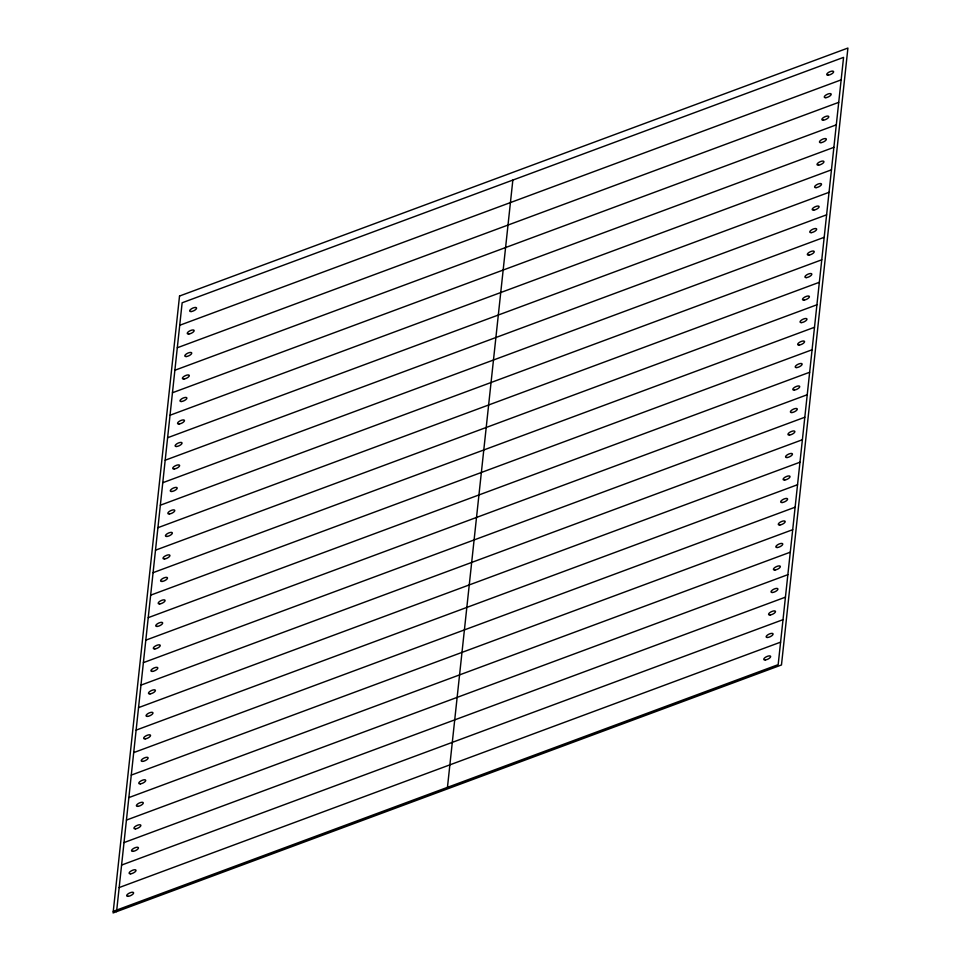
<?xml version="1.0" encoding="UTF-8"?>
<svg xmlns="http://www.w3.org/2000/svg" width="961" height="961" viewBox="0 0 961 961"><rect width="100%" height="100%" fill="white"/><g stroke="black" fill="none" stroke-linecap="round" stroke-linejoin="round"><path stroke-width="1.44" d="M116.569 911.653L182.146 302.775L843.566 57.372L778.17 664.652L113.266 911.34M447.454 787.347L512.85 180.079M179.719 325.274L841.139 79.871M177.292 347.762L838.713 102.359M174.878 370.249L836.298 124.846M172.451 392.749L833.872 147.345M170.037 415.236L831.457 169.833M167.61 437.735L829.031 192.32M165.184 460.223L826.604 214.82M162.769 482.71L824.19 237.307M160.343 505.21L821.763 259.794M157.916 527.697L819.337 282.294M155.502 550.185L816.922 304.781M153.075 572.684L814.496 327.269M150.649 595.171L812.081 349.768M148.234 617.659L809.655 372.255M145.808 640.158L807.228 394.743M143.393 662.646L804.813 417.242M140.967 685.133L802.387 439.73M138.54 707.632L799.96 462.217M136.126 730.12L797.546 484.716M133.699 752.607L795.119 507.204M131.273 775.107L792.693 529.691M128.858 797.594L790.278 552.191M126.432 820.081L787.852 574.678M124.017 842.581L785.437 597.165M121.591 865.068L783.011 619.665M119.164 887.556L780.584 642.152M179.527 296.036L113.086 912.95L781.473 664.964L847.914 48.05L179.527 296.036M191.227 311.544A3.796 1.417 -25.2 0 0 196.597 308.217A3.796 1.417 -25.2 0 0 191.527 308.757A3.796 1.417 -25.2 0 0 191.227 311.544M828.274 75.174A3.796 1.417 -25.2 0 0 833.643 71.847A3.796 1.417 -25.2 0 0 828.574 72.399A3.796 1.417 -25.2 0 0 828.274 75.174M186.386 356.531A3.796 1.417 -25.2 0 0 191.756 353.192A3.796 1.417 -25.2 0 0 186.674 353.744A3.796 1.417 -25.2 0 0 186.386 356.531M823.433 120.161A3.796 1.417 -25.2 0 0 828.802 116.834A3.796 1.417 -25.2 0 0 823.733 117.374A3.796 1.417 -25.2 0 0 823.433 120.161M188.8 334.032A3.796 1.417 -25.2 0 0 194.17 330.704A3.796 1.417 -25.2 0 0 189.101 331.257A3.796 1.417 -25.2 0 0 188.8 334.032M825.859 97.674A3.796 1.417 -25.2 0 0 831.229 94.346A3.796 1.417 -25.2 0 0 826.16 94.887A3.796 1.417 -25.2 0 0 825.859 97.674M183.959 379.018A3.796 1.417 -25.2 0 0 189.329 375.691A3.796 1.417 -25.2 0 0 184.26 376.231A3.796 1.417 -25.2 0 0 183.959 379.018M821.006 142.648A3.796 1.417 -25.2 0 0 826.388 139.321A3.796 1.417 -25.2 0 0 821.307 139.874A3.796 1.417 -25.2 0 0 821.006 142.648M181.533 401.506A3.796 1.417 -25.2 0 0 186.902 398.178A3.796 1.417 -25.2 0 0 181.833 398.731A3.796 1.417 -25.2 0 0 181.533 401.506M818.592 165.148A3.796 1.417 -25.2 0 0 823.961 161.82A3.796 1.417 -25.2 0 0 818.892 162.361A3.796 1.417 -25.2 0 0 818.592 165.148M176.692 446.493A3.796 1.417 -25.2 0 0 182.061 443.165A3.796 1.417 -25.2 0 0 176.992 443.706A3.796 1.417 -25.2 0 0 176.692 446.493M813.739 210.123A3.796 1.417 -25.2 0 0 819.12 206.795A3.796 1.417 -25.2 0 0 814.039 207.348A3.796 1.417 -25.2 0 0 813.739 210.123M179.118 424.005A3.796 1.417 -25.2 0 0 184.488 420.666A3.796 1.417 -25.2 0 0 179.419 421.218A3.796 1.417 -25.2 0 0 179.118 424.005M816.165 187.635A3.796 1.417 -25.2 0 0 821.535 184.308A3.796 1.417 -25.2 0 0 816.466 184.848A3.796 1.417 -25.2 0 0 816.165 187.635M166.998 536.454A3.796 1.417 -25.2 0 0 172.379 533.127A3.796 1.417 -25.2 0 0 167.298 533.679A3.796 1.417 -25.2 0 0 166.998 536.454M804.057 300.096A3.796 1.417 -25.2 0 0 809.426 296.769A3.796 1.417 -25.2 0 0 804.357 297.309A3.796 1.417 -25.2 0 0 804.057 300.096M169.424 513.967A3.796 1.417 -25.2 0 0 174.794 510.639A3.796 1.417 -25.2 0 0 169.725 511.18A3.796 1.417 -25.2 0 0 169.424 513.967M806.483 277.597A3.796 1.417 -25.2 0 0 811.853 274.269A3.796 1.417 -25.2 0 0 806.784 274.822A3.796 1.417 -25.2 0 0 806.483 277.597M174.265 468.98A3.796 1.417 -25.2 0 0 179.647 465.653A3.796 1.417 -25.2 0 0 174.566 466.205A3.796 1.417 -25.2 0 0 174.265 468.98M811.324 232.622A3.796 1.417 -25.2 0 0 816.694 229.295A3.796 1.417 -25.2 0 0 811.625 229.835A3.796 1.417 -25.2 0 0 811.324 232.622M171.851 491.479A3.796 1.417 -25.2 0 0 177.22 488.152A3.796 1.417 -25.2 0 0 172.151 488.693A3.796 1.417 -25.2 0 0 171.851 491.479M808.898 255.109A3.796 1.417 -25.2 0 0 814.267 251.782A3.796 1.417 -25.2 0 0 809.198 252.323A3.796 1.417 -25.2 0 0 808.898 255.109M164.583 558.954A3.796 1.417 -25.2 0 0 169.953 555.626A3.796 1.417 -25.2 0 0 164.884 556.167A3.796 1.417 -25.2 0 0 164.583 558.954M801.63 322.584A3.796 1.417 -25.2 0 0 807 319.256A3.796 1.417 -25.2 0 0 801.93 319.797A3.796 1.417 -25.2 0 0 801.63 322.584M159.742 603.928A3.796 1.417 -25.2 0 0 165.112 600.601A3.796 1.417 -25.2 0 0 160.043 601.154A3.796 1.417 -25.2 0 0 159.742 603.928M796.789 367.57A3.796 1.417 -25.2 0 0 802.159 364.243A3.796 1.417 -25.2 0 0 797.089 364.784A3.796 1.417 -25.2 0 0 796.789 367.57M157.316 626.428A3.796 1.417 -25.2 0 0 162.685 623.1A3.796 1.417 -25.2 0 0 157.616 623.641A3.796 1.417 -25.2 0 0 157.316 626.428M794.363 390.058A3.796 1.417 -25.2 0 0 799.744 386.73A3.796 1.417 -25.2 0 0 794.663 387.271A3.796 1.417 -25.2 0 0 794.363 390.058M162.157 581.441A3.796 1.417 -25.2 0 0 167.526 578.114A3.796 1.417 -25.2 0 0 162.457 578.654A3.796 1.417 -25.2 0 0 162.157 581.441M799.216 345.071A3.796 1.417 -25.2 0 0 804.585 341.744A3.796 1.417 -25.2 0 0 799.516 342.296A3.796 1.417 -25.2 0 0 799.216 345.071M152.475 671.403A3.796 1.417 -25.2 0 0 157.844 668.075A3.796 1.417 -25.2 0 0 152.775 668.628A3.796 1.417 -25.2 0 0 152.475 671.403M789.522 435.045A3.796 1.417 -25.2 0 0 794.891 431.717A3.796 1.417 -25.2 0 0 789.822 432.258A3.796 1.417 -25.2 0 0 789.522 435.045M147.622 716.389A3.796 1.417 -25.2 0 0 153.003 713.062A3.796 1.417 -25.2 0 0 147.922 713.603A3.796 1.417 -25.2 0 0 147.622 716.389M784.681 480.032A3.796 1.417 -25.2 0 0 790.05 476.692A3.796 1.417 -25.2 0 0 784.981 477.245A3.796 1.417 -25.2 0 0 784.681 480.032M150.048 693.902A3.796 1.417 -25.2 0 0 155.418 690.575A3.796 1.417 -25.2 0 0 150.348 691.115A3.796 1.417 -25.2 0 0 150.048 693.902M787.107 457.532A3.796 1.417 -25.2 0 0 792.477 454.205A3.796 1.417 -25.2 0 0 787.395 454.757A3.796 1.417 -25.2 0 0 787.107 457.532M154.889 648.915A3.796 1.417 -25.2 0 0 160.259 645.588A3.796 1.417 -25.2 0 0 155.189 646.128A3.796 1.417 -25.2 0 0 154.889 648.915M791.948 412.545A3.796 1.417 -25.2 0 0 797.318 409.218A3.796 1.417 -25.2 0 0 792.248 409.77A3.796 1.417 -25.2 0 0 791.948 412.545M140.366 783.864A3.796 1.417 -25.2 0 0 145.736 780.536A3.796 1.417 -25.2 0 0 140.654 781.077A3.796 1.417 -25.2 0 0 140.366 783.864M777.413 547.506A3.796 1.417 -25.2 0 0 782.783 544.166A3.796 1.417 -25.2 0 0 777.713 544.719A3.796 1.417 -25.2 0 0 777.413 547.506M145.207 738.877A3.796 1.417 -25.2 0 0 150.577 735.549A3.796 1.417 -25.2 0 0 145.507 736.102A3.796 1.417 -25.2 0 0 145.207 738.877M782.254 502.519A3.796 1.417 -25.2 0 0 787.624 499.191A3.796 1.417 -25.2 0 0 782.554 499.732A3.796 1.417 -25.2 0 0 782.254 502.519M142.781 761.376A3.796 1.417 -25.2 0 0 148.15 758.049A3.796 1.417 -25.2 0 0 143.081 758.589A3.796 1.417 -25.2 0 0 142.781 761.376M779.839 525.006A3.796 1.417 -25.2 0 0 785.209 521.679A3.796 1.417 -25.2 0 0 780.14 522.231A3.796 1.417 -25.2 0 0 779.839 525.006M137.94 806.351A3.796 1.417 -25.2 0 0 143.309 803.024A3.796 1.417 -25.2 0 0 138.24 803.576A3.796 1.417 -25.2 0 0 137.94 806.351M774.986 569.993A3.796 1.417 -25.2 0 0 780.368 566.666A3.796 1.417 -25.2 0 0 775.287 567.206A3.796 1.417 -25.2 0 0 774.986 569.993M135.513 828.85A3.796 1.417 -25.2 0 0 140.883 825.523A3.796 1.417 -25.2 0 0 135.813 826.064A3.796 1.417 -25.2 0 0 135.513 828.85M772.572 592.481A3.796 1.417 -25.2 0 0 777.942 589.153A3.796 1.417 -25.2 0 0 772.872 589.706A3.796 1.417 -25.2 0 0 772.572 592.481M133.099 851.338A3.796 1.417 -25.2 0 0 138.468 848.01A3.796 1.417 -25.2 0 0 133.399 848.551A3.796 1.417 -25.2 0 0 133.099 851.338M770.145 614.98A3.796 1.417 -25.2 0 0 775.515 611.64A3.796 1.417 -25.2 0 0 770.446 612.193A3.796 1.417 -25.2 0 0 770.145 614.98M130.672 873.825A3.796 1.417 -25.2 0 0 136.042 870.498A3.796 1.417 -25.2 0 0 130.972 871.05A3.796 1.417 -25.2 0 0 130.672 873.825M767.719 637.467A3.796 1.417 -25.2 0 0 773.1 634.14A3.796 1.417 -25.2 0 0 768.019 634.68A3.796 1.417 -25.2 0 0 767.719 637.467M128.245 896.325A3.796 1.417 -25.2 0 0 133.627 892.997A3.796 1.417 -25.2 0 0 128.546 893.538A3.796 1.417 -25.2 0 0 128.245 896.325M765.304 659.955A3.796 1.417 -25.2 0 0 770.674 656.627A3.796 1.417 -25.2 0 0 765.605 657.18A3.796 1.417 -25.2 0 0 765.304 659.955"/></g></svg>
